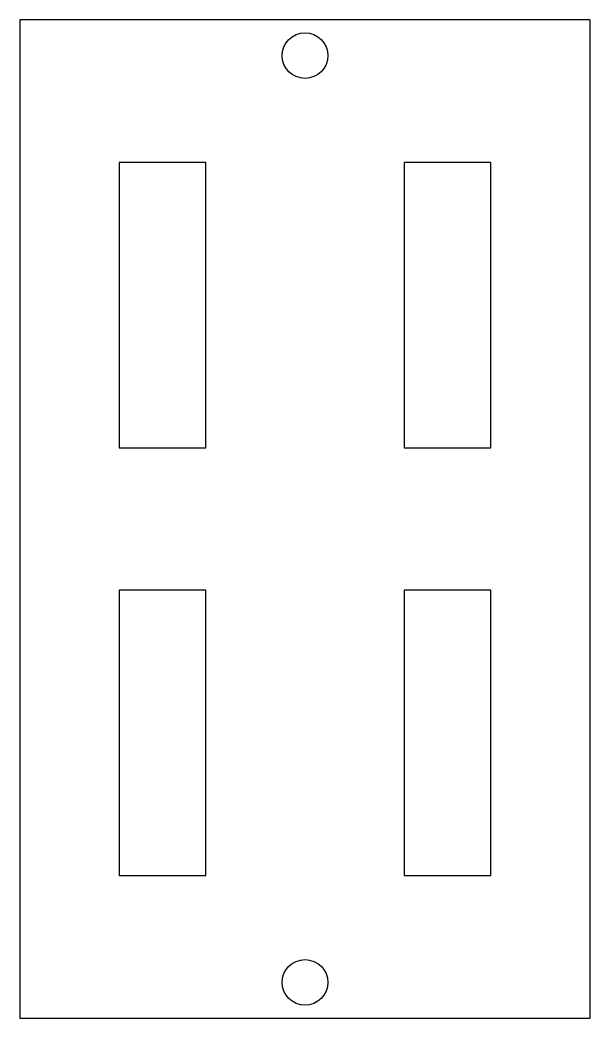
# Model space of a CAD drawing. Header units: millimetres. Extents: x -40 to 0, y -70 to 0.
import ezdxf

# ---------------------------------------------------------------- set-up
doc = ezdxf.new("R2010")
doc.units = ezdxf.units.MM
doc.layers.get('0').update_dxf_attribs({"linetype": 'CONTINUOUS'})

msp = doc.modelspace()

# ---------------------------------------------------------------- linework, layer by layer
for points in [[(0, 0), (-40, 0), (-40, -70), (0, -70)], [(-33.05, -30), (-26.95, -30), (-26.95, -10), (-33.05, -10)], [(-6.95, -10), (-13.05, -10), (-13.05, -30), (-6.95, -30)], [(-33.05, -60), (-26.95, -60), (-26.95, -40), (-33.05, -40)], [(-13.05, -60), (-6.95, -60), (-6.95, -40), (-13.05, -40)]]:
    msp.add_lwpolyline(points, close=True)
for centre in [(-20, -2.5), (-20, -67.5)]:
    msp.add_circle(centre, 1.6)

doc.saveas('drawing.dxf')
